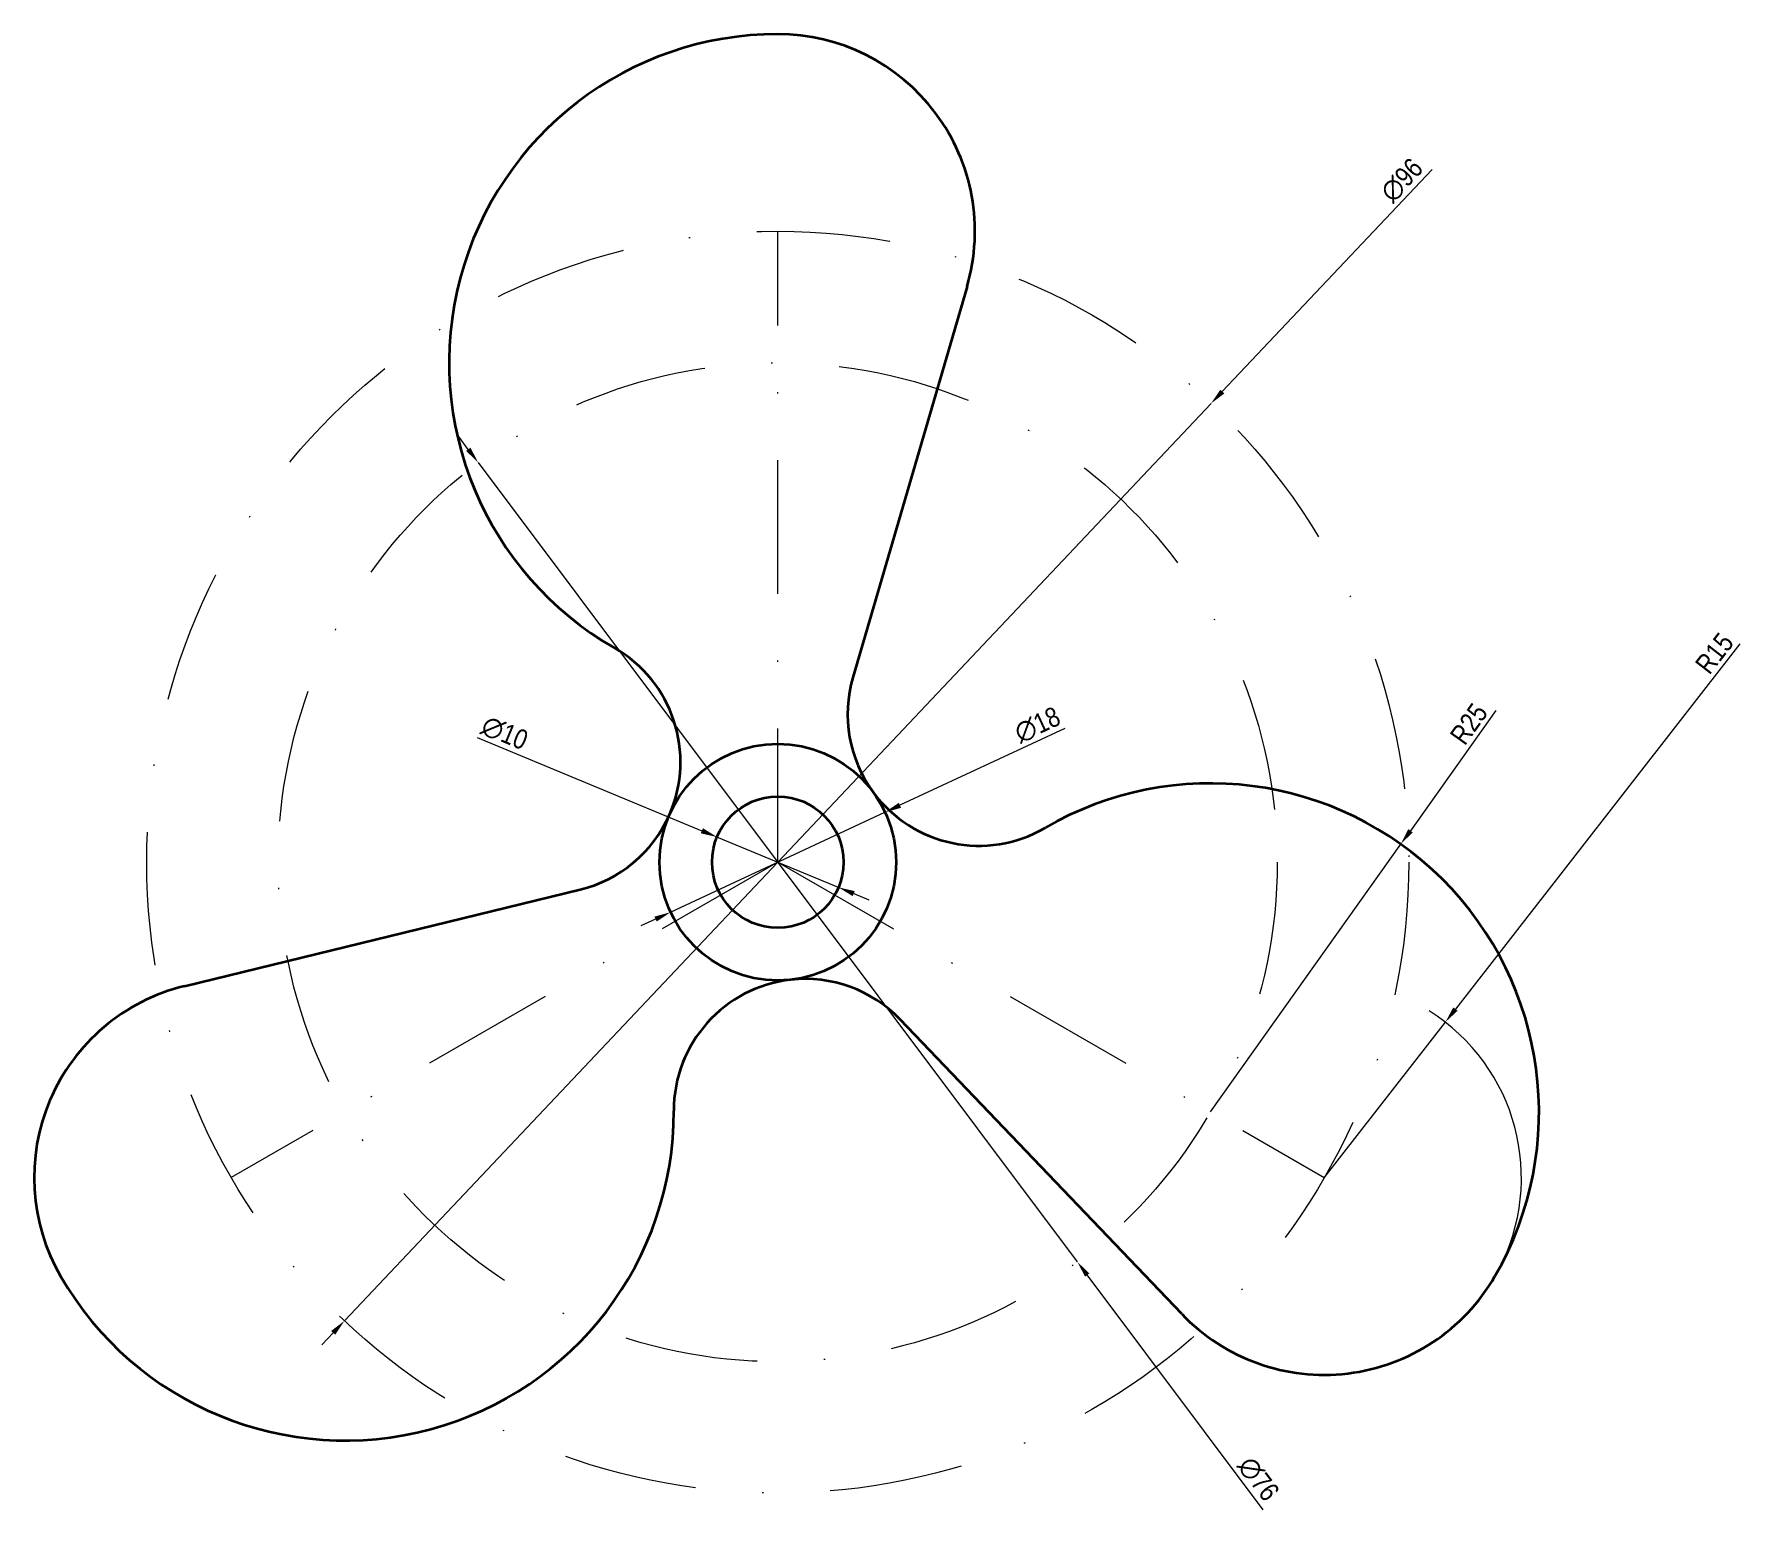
# Model space of a CAD drawing. Header units: millimetres. Extents: x 5800 to 8927, y 2814 to 3113.
# Drawn here: x 5800 to 5929.7, y 2814 to 2926.3 of the extents above; entities outside this region: 1.
import ezdxf

# ---------------------------------------------------------------- set-up
doc = ezdxf.new("R2010")
doc.units = ezdxf.units.MM
doc.header["$PDMODE"] = 2
doc.linetypes.add('DASHDOTX2', pattern=[50.8, 25.4, -12.7, 0, -12.7])
for name, color, linetype, lineweight in [('Cotas', 106, 'Continuous', 18), ('Linhade centro', 106, 'DASHDOTX2', 18), ('Sistema_Malha', 106, 'Continuous', 35)]:
    doc.layers.add(name, color=color, linetype=linetype, lineweight=lineweight)
doc.layers.add('texto_legenda', color=106, linetype='Continuous')
doc.styles.add('Cotas', font='technic_.ttf')
doc.styles.add('Texto legenda', font='techb___.ttf')
doc.dimstyles.new('COTASABNT', dxfattribs={"dimscale": 0, "dimtxt": 3, "dimasz": 2.5, "dimexe": 3, "dimexo": 1, "dimtad": 1, "dimtxsty": 'Cotas', "dimcen": 2.5, "dimclrd": 256, "dimclre": 256, "dimclrt": 256, "dimadec": 0, "dimazin": 0, "dimtfac": 1, "dimtmove": 0, "dimatfit": 3, "dimfxl": 1, "dimlwd": -1, "dimlwe": -1, "dimarcsym": 0})

# ---------------------------------------------------------------- blocks, each defined once
blk = doc.blocks.new('*D22')
at = {"layer": 'Cotas', "transparency": 16777216}
for p, q in [((5929.72, 2879.86), (5908.09, 2852.07)), ((5898.1, 2839.25), (5907.32, 2851.09))]:
    blk.add_line(p, q, dxfattribs=at)
blk.add_arc((5898.1, 2839.25), 15, 331.9099, 57.8236, dxfattribs=at)
blk.add_solid([(5907.92, 2852.2), (5908.25, 2851.95), (5907.32, 2851.09)], dxfattribs=at)
at = {"layer": 'Defpoints', "color": 0, "transparency": 16777216}
for p in [(5907.32, 2851.09), (5898.1, 2839.25)]:
    blk.add_point(p, dxfattribs=at)
at = {"layer": 'Cotas', "transparency": 16777216, "insert": (5927.79, 2879.14), "char_height": 1.5, "attachment_point": 5, "rotation": 52.094, "style": 'Cotas'}
blk.add_mtext('R15', dxfattribs=at)
blk = doc.blocks.new('*D23')
at = {"layer": 'Cotas', "transparency": 16777216}
for p, q in [((5911.16, 2874.8), (5904.66, 2865.65)), ((5889.44, 2844.25), (5903.93, 2864.63))]:
    blk.add_line(p, q, dxfattribs=at)
blk.add_solid([(5904.49, 2865.77), (5904.83, 2865.52), (5903.93, 2864.63)], dxfattribs=at)
at = {"layer": 'Defpoints', "color": 0, "transparency": 16777216}
for p in [(5903.93, 2864.63), (5889.44, 2844.25)]:
    blk.add_point(p, dxfattribs=at)
at = {"layer": 'Cotas', "transparency": 16777216, "insert": (5909.11, 2873.77), "char_height": 1.5, "attachment_point": 5, "rotation": 54.5822, "style": 'Cotas'}
blk.add_mtext('R25', dxfattribs=at)
blk = doc.blocks.new('*D24')
at = {"layer": 'Cotas', "transparency": 16777216}
for p, q in [((5906.31, 2915.95), (5890.35, 2899.06)), ((5823.57, 2828.36), (5889.49, 2898.15)), ((5822.71, 2827.45), (5821.86, 2826.54))]:
    blk.add_line(p, q, dxfattribs=at)
for points in [[(5890.2, 2899.2), (5890.5, 2898.91), (5889.49, 2898.15)], [(5822.56, 2827.59), (5822.87, 2827.31), (5823.57, 2828.36)]]:
    blk.add_solid(points, dxfattribs=at)
at = {"layer": 'Defpoints', "color": 0, "transparency": 16777216}
for p in [(5889.49, 2898.15), (5823.57, 2828.36)]:
    blk.add_point(p, dxfattribs=at)
at = {"layer": 'Cotas', "transparency": 16777216, "insert": (5904, 2915.13), "char_height": 1.5, "attachment_point": 5, "rotation": 46.6318, "style": 'Cotas'}
blk.add_mtext('∅96', dxfattribs=at)
blk = doc.blocks.new('*D25')
at = {"layer": 'Cotas', "transparency": 16777216}
for p, q in [((5878.37, 2873.42), (5865.82, 2867.58)), ((5848.38, 2859.45), (5864.69, 2867.05)), ((5847.24, 2858.92), (5846.11, 2858.4))]:
    blk.add_line(p, q, dxfattribs=at)
blk.add_arc((5856.53, 2863.25), 9, 15.4291, 40.5306, dxfattribs=at)
for points in [[(5865.74, 2867.77), (5865.91, 2867.39), (5864.69, 2867.05)], [(5847.15, 2859.11), (5847.33, 2858.74), (5848.38, 2859.45)]]:
    blk.add_solid(points, dxfattribs=at)
at = {"layer": 'Defpoints', "color": 0, "transparency": 16777216}
for p in [(5864.69, 2867.05), (5848.38, 2859.45)]:
    blk.add_point(p, dxfattribs=at)
at = {"layer": 'Cotas', "transparency": 16777216, "insert": (5876.28, 2873.69), "char_height": 1.5, "attachment_point": 5, "rotation": 24.9784, "style": 'Cotas'}
blk.add_mtext('∅18', dxfattribs=at)
blk = doc.blocks.new('*D27')
at = {"layer": 'Cotas', "transparency": 16777216}
for p, q in [((5833.66, 2872.74), (5850.76, 2865.65)), ((5861.15, 2861.34), (5851.91, 2865.17)), ((5862.31, 2860.86), (5863.46, 2860.38))]:
    blk.add_line(p, q, dxfattribs=at)
for points in [[(5850.84, 2865.84), (5850.68, 2865.45), (5851.91, 2865.17)], [(5862.39, 2861.05), (5862.23, 2860.67), (5861.15, 2861.34)]]:
    blk.add_solid(points, dxfattribs=at)
at = {"layer": 'Defpoints', "color": 0, "transparency": 16777216}
for p in [(5851.91, 2865.17), (5861.15, 2861.34)]:
    blk.add_point(p, dxfattribs=at)
at = {"layer": 'Cotas', "transparency": 16777216, "insert": (5835.75, 2873.08), "char_height": 1.5, "attachment_point": 5, "rotation": 337.4752, "style": 'Cotas'}
blk.add_mtext('∅10', dxfattribs=at)
blk = doc.blocks.new('*D28')
at = {"layer": 'Cotas', "transparency": 16777216}
for p, q in [((5832.99, 2894.66), (5832.24, 2895.66)), ((5833.74, 2893.66), (5879.32, 2832.85)), ((5893.46, 2813.98), (5880.07, 2831.85))]:
    blk.add_line(p, q, dxfattribs=at)
for points in [[(5833.16, 2894.79), (5832.83, 2894.54), (5833.74, 2893.66)], [(5880.24, 2831.97), (5879.91, 2831.72), (5879.32, 2832.85)]]:
    blk.add_solid(points, dxfattribs=at)
at = {"layer": 'Defpoints', "color": 0, "transparency": 16777216}
for p in [(5833.74, 2893.66), (5879.32, 2832.85)]:
    blk.add_point(p, dxfattribs=at)
at = {"layer": 'Cotas', "transparency": 16777216, "insert": (5893.09, 2816.34), "char_height": 1.5, "attachment_point": 5, "rotation": 306.8511, "style": 'Cotas'}
blk.add_mtext('∅76', dxfattribs=at)

msp = doc.modelspace()

# ---------------------------------------------------------------- linework, layer by layer
at = {"layer": 'Linhade centro', "ltscale": 0.4}
for q in [(5856.534, 2911.253), (5814.964, 2839.253), (5898.103, 2839.253)]:
    msp.add_line((5856.534, 2863.253), q, dxfattribs=at)
for radius in [48, 38]:
    msp.add_circle((5856.534, 2863.253), radius, dxfattribs=at)
at = {"layer": 'Sistema_Malha'}
for p, q in [((5870.932, 2907.047), (5862.244, 2877.31)), ((5811.408, 2853.825), (5841.504, 2861.17)), ((5887.261, 2828.887), (5865.852, 2851.279))]:
    msp.add_line(p, q, dxfattribs=at)
for radius in [9, 5]:
    msp.add_circle((5856.534, 2863.253), radius, dxfattribs=at)
for centre, radius, start, end in [((5856.534, 2901.253), 25, 90, 240.1889), ((5856.534, 2911.253), 15, 343.71375, 90), ((5839.134, 2870.885), 10, 336.31788, 60.1889), ((5871.843, 2874.506), 10, 163.71375, 216.31788), ((5889.442, 2844.253), 25, 330, 120.1889), ((5871.843, 2874.506), 10, 216.31788, 300.1889), ((5839.134, 2870.885), 10, 283.71375, 336.31788), ((5814.964, 2839.253), 15, 103.71375, 210), ((5858.624, 2844.368), 10, 96.31788, 180.1889), ((5858.624, 2844.368), 10, 43.71375, 96.31788), ((5823.625, 2844.253), 25, 210, 0.1889), ((5898.103, 2839.253), 15, 223.71375, 330)]:
    msp.add_arc(centre, radius, start, end, dxfattribs=at)

# ---------------------------------------------------------------- texts
at = {"layer": 'texto_legenda', "insert": (8920.876, 3112.97), "char_height": 2.5, "attachment_point": 1, "style": 'Texto legenda'}
msp.add_mtext_dynamic_manual_height_columns('data:', width=30, gutter_width=12.5, heights=[0], dxfattribs=at)

# ---------------------------------------------------------------- dimensions: what is measured, and where the dimension line sits
at = {"layer": 'Cotas'}
for p1, p2, picture, middle in [((5823.573, 2828.359), (5889.494, 2898.147), '*D24', (5904.815, 2914.366)), ((5833.743, 2893.661), (5879.324, 2832.846), '*D28', (5892.199, 2815.666)), ((5848.375, 2859.453), (5864.692, 2867.054), '*D25', (5876.756, 2872.674)), ((5861.152, 2861.338), (5851.915, 2865.168), '*D27', (5835.318, 2872.051))]:
    dim = msp.add_diameter_dim_2p(p1=p1, p2=p2, dimstyle='COTASABNT', override={"dimscale": 0.5}, dxfattribs=at)
    dim.commit()
    dim.dimension.update_dxf_attribs({"geometry": picture, "text_midpoint": middle, "dimtype": 163})
for center, mpoint, picture, middle in [((5898.103, 2839.253), (5907.318, 2851.088), '*D22', (5928.641, 2878.473)), ((5889.442, 2844.253), (5903.931, 2864.627), '*D23', (5909.988, 2873.144))]:
    dim = msp.add_radius_dim(center=center, mpoint=mpoint, dimstyle='COTASABNT', override={"dimscale": 0.5}, dxfattribs=at)
    dim.commit()
    dim.dimension.update_dxf_attribs({"geometry": picture, "text_midpoint": middle, "dimtype": 164})

doc.saveas('drawing.dxf')
